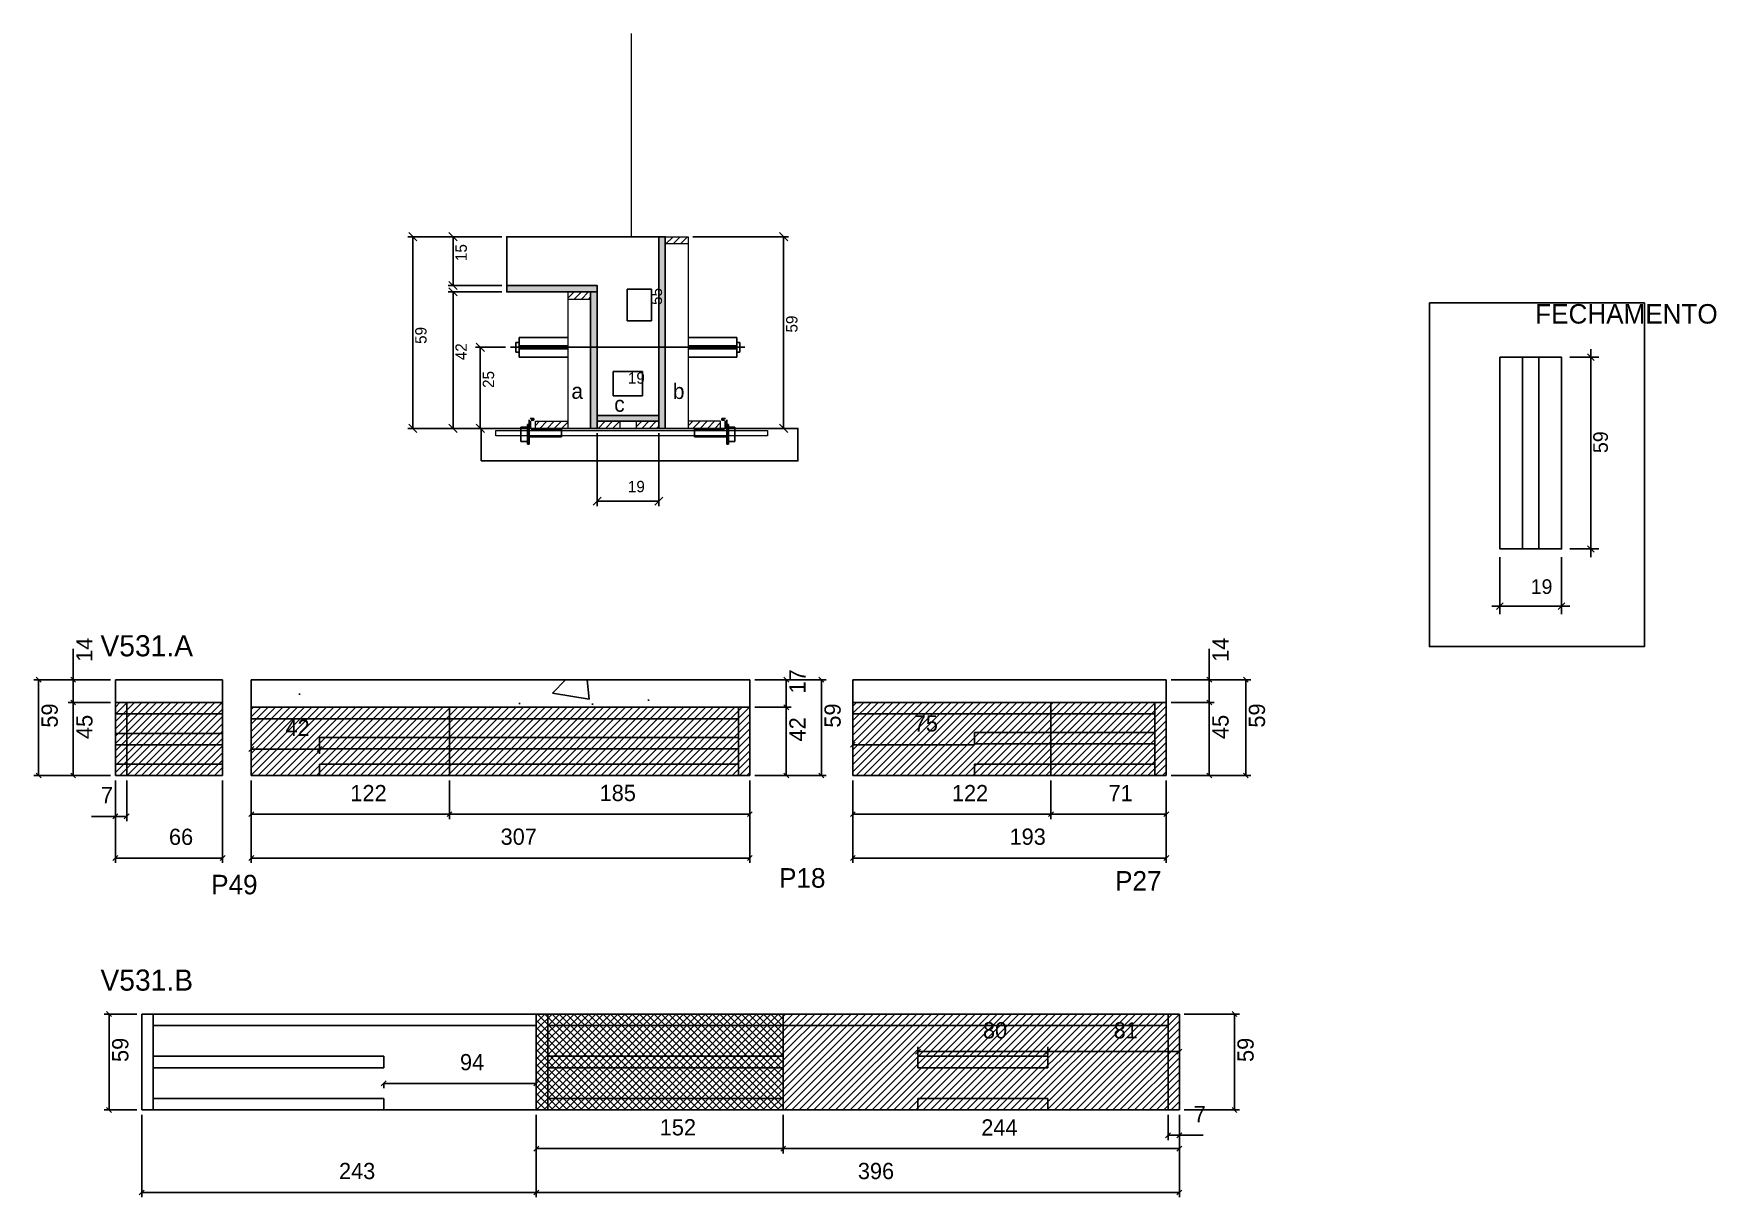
# Model space of a CAD drawing. Header units: metres. Extents: x 8495 to 9531, y 4059 to 4775.
import ezdxf

# ---------------------------------------------------------------- set-up
doc = ezdxf.new("R2010")
doc.units = ezdxf.units.M
for name, color, linetype in [('5', 7, 'Continuous'), ('barrote', 7, 'Continuous'), ('CONCRETO', 7, 'Continuous'), ('COTA', 7, 'Continuous'), ('Cota Seção (2x)', 7, 'Continuous'), ('Cotas', 7, 'Continuous'), ('detalhes', 7, 'Continuous'), ('Hachura', 7, 'Continuous'), ('Madeira', 7, 'Continuous'), ('Painéis', 7, 'Continuous'), ('presilha', 7, 'Continuous'), ('REAPROVEITAMENTO', 7, 'Continuous'), ('SARR_2.2x7', 7, 'Continuous'), ('SARR_3.5x7', 7, 'Continuous'), ('SCO-___-LAJ', 7, 'Continuous'), ('TENSOR', 7, 'Continuous'), ('TEXTO PILAR', 7, 'Continuous'), ('Texto Seção', 7, 'Continuous')]:
    doc.layers.add(name, color=color, linetype=linetype)

msp = doc.modelspace()

# ---------------------------------------------------------------- hatches: boundary and pattern name
at = {"layer": 'COTA'}
h = msp.add_hatch(dxfattribs=at)
h.set_pattern_fill('AR-CONC')
h.paths.add_polyline_path([(8935.9, 4377.2), (8735.9, 4377.2), (8628.9, 4377.2), (8628.9, 4360.2), (8935.9, 4360.2), (8935.9, 4377.2)])
h = msp.add_hatch(dxfattribs=at)
h.set_pattern_fill('AR-CONC')
h.paths.add_polyline_path([(9192.3, 4363.2), (9192.3, 4377.2), (8999.3, 4377.2), (8999.3, 4363.2), (9192.3, 4363.2)])
at = {"layer": 'Hachura'}
h = msp.add_hatch(color=7, dxfattribs=at)
h.dxf.hatch_style = 1
h.paths.add_polyline_path([(8883.8, 4649.9), (8879.8, 4649.9), (8879.8, 4531.9), (8883.8, 4531.9), (8883.8, 4649.9)])
h = msp.add_hatch(dxfattribs=at)
h.set_pattern_fill('ANSI31')
h.paths.add_polyline_path([(8883.8, 4645.5), (8883.8, 4649.9), (8897.8, 4649.9), (8897.8, 4645.5), (8883.8, 4645.5)])
h = msp.add_hatch(color=7, dxfattribs=at)
h.dxf.hatch_style = 1
h.paths.add_polyline_path([(8841.8, 4615.9), (8841.8, 4619.9), (8786.2, 4619.9), (8786.2, 4615.9), (8841.8, 4615.9)])
h = msp.add_hatch(dxfattribs=at)
h.set_pattern_fill('ANSI31')
h.paths.add_polyline_path([(8837.8, 4611.5), (8837.8, 4615.9), (8823.8, 4615.9), (8823.8, 4611.5), (8837.8, 4611.5)])
h = msp.add_hatch(color=7, dxfattribs=at)
h.dxf.hatch_style = 1
h.paths.add_polyline_path([(8837.8, 4615.9), (8841.8, 4615.9), (8841.8, 4531.9), (8837.8, 4531.9), (8837.8, 4615.9)])
h = msp.add_hatch(color=7, dxfattribs=at)
h.dxf.hatch_style = 1
h.paths.add_polyline_path([(8879.8, 4536.3), (8879.8, 4539.9), (8841.8, 4539.9), (8841.8, 4536.3), (8879.8, 4536.3)])
h = msp.add_hatch(dxfattribs=at)
h.set_pattern_fill('ANSI31')
h.paths.add_polyline_path([(8803.8, 4531.9), (8803.8, 4536.3), (8823.8, 4536.3), (8823.8, 4531.9), (8803.8, 4531.9)])
h = msp.add_hatch(dxfattribs=at)
h.set_pattern_fill('ANSI31')
h.paths.add_polyline_path([(8841.8, 4531.9), (8841.8, 4536.3), (8855.8, 4536.3), (8855.8, 4531.9), (8841.8, 4531.9)])
h = msp.add_hatch(dxfattribs=at)
h.set_pattern_fill('ANSI31')
h.paths.add_polyline_path([(8879.8, 4531.9), (8879.8, 4536.3), (8865.8, 4536.3), (8865.8, 4531.9), (8879.8, 4531.9)])
h = msp.add_hatch(dxfattribs=at)
h.set_pattern_fill('ANSI31')
h.paths.add_polyline_path([(8917.8, 4531.9), (8917.8, 4536.3), (8897.8, 4536.3), (8897.8, 4531.9), (8917.8, 4531.9)])
at = {"layer": 'REAPROVEITAMENTO'}
h = msp.add_hatch(dxfattribs=at)
h.set_pattern_fill('ANSI31')
h.paths.add_polyline_path([(8611.2, 4318.2), (8611.2, 4363.2), (8545.2, 4363.2), (8545.2, 4318.2), (8611.2, 4318.2)])
h = msp.add_hatch(dxfattribs=at)
h.set_pattern_fill('ANSI31')
h.paths.add_polyline_path([(9192.3, 4318.2), (9192.3, 4363.2), (8999.3, 4363.2), (8999.3, 4318.2), (9192.3, 4318.2)])
h = msp.add_hatch(dxfattribs=at)
h.set_pattern_fill('ANSI31')
h.paths.add_polyline_path([(8935.9, 4318.2), (8935.9, 4360.2), (8628.9, 4360.2), (8628.9, 4318.2), (8935.9, 4318.2)])
h = msp.add_hatch(dxfattribs=at)
h.set_pattern_fill('ANSI37')
h.paths.add_polyline_path([(8956.4, 4112.4), (8956.4, 4171.4), (8804.4, 4171.4), (8804.4, 4112.4), (8956.4, 4112.4)])
h = msp.add_hatch(dxfattribs=at)
h.set_pattern_fill('ANSI31')
h.paths.add_polyline_path([(9200.4, 4112.4), (9200.4, 4171.4), (8956.4, 4171.4), (8956.4, 4112.4), (9200.4, 4112.4)])

# ---------------------------------------------------------------- linework, layer by layer
at = {"color": 7, "lineweight": 25}
for p, q in [((8791.8, 4584.8), (8791.8, 4578.8)), ((8791.8, 4584.8), (8793.8, 4584.8)), ((8793.8, 4587.8), (8793.8, 4575.8)), ((8793.8, 4587.8), (8823.8, 4587.8)), ((8823.8, 4582.8), (8793.8, 4582.8)), ((8823.8, 4580.8), (8793.8, 4580.8)), ((8927.8, 4587.8), (8897.8, 4587.8)), ((8897.8, 4582.8), (8927.8, 4582.8)), ((8897.8, 4580.8), (8927.8, 4580.8)), ((8927.8, 4587.8), (8927.8, 4575.8)), ((8927.8, 4584.8), (8929.8, 4584.8)), ((8929.8, 4584.8), (8929.8, 4578.8)), ((8793.8, 4578.8), (8791.8, 4578.8)), ((8793.8, 4575.8), (8823.8, 4575.8)), ((8927.8, 4575.8), (8897.8, 4575.8)), ((8927.8, 4578.8), (8929.8, 4578.8))]:
    msp.add_line(p, q, dxfattribs=at)
at = {"layer": 'barrote', "color": 251, "lineweight": 25}
msp.add_lwpolyline([(8770.4, 4511.9), (8965.5, 4511.9), (8965.5, 4531.9), (8770.4, 4531.9)], close=True, dxfattribs=at)
at = {"layer": 'CONCRETO', "color": 251, "lineweight": 25}
msp.add_lwpolyline([(8786.2, 4619.9), (8786.2, 4649.9), (8879.8, 4649.9), (8879.8, 4619.9), (8879.8, 4619.9), (8879.8, 4539.9), (8841.8, 4539.9), (8841.8, 4619.9)], close=True, dxfattribs=at)
at = {"layer": 'COTA', "color": 4, "lineweight": 25}
for p, q in [((8783.2, 4649.9), (8725.3, 4649.9)), ((8728.3, 4531.9), (8728.3, 4649.9)), ((8783.2, 4649.9), (8750.1, 4649.9)), ((8753.1, 4649.9), (8753.1, 4619.9)), ((8900.8, 4649.9), (8959.7, 4649.9)), ((8956.7, 4531.9), (8956.7, 4649.9)), ((8783.2, 4619.9), (8750.1, 4619.9)), ((8783.2, 4615.9), (8750.1, 4615.9)), ((8753.1, 4615.9), (8753.1, 4531.9)), ((8785.5, 4581.8), (8766.9, 4581.8)), ((8769.9, 4581.8), (8769.9, 4531.9)), ((9453.7, 4452.7), (9453.7, 4580.7)), ((9440.7, 4575.7), (9458.7, 4575.7)), ((8805.2, 4531.9), (8725.3, 4531.9)), ((8805.2, 4531.9), (8750.1, 4531.9)), ((8785.5, 4531.9), (8766.9, 4531.9)), ((8841.8, 4528.9), (8841.8, 4484.1)), ((8879.8, 4528.9), (8879.8, 4484.1)), ((8916.4, 4531.9), (8959.7, 4531.9)), ((8841.8, 4487.1), (8879.8, 4487.1)), ((9440.7, 4457.7), (9458.7, 4457.7)), ((9397.7, 4452.7), (9397.7, 4417.5)), ((9435.7, 4452.7), (9435.7, 4417.5)), ((9392.7, 4422.5), (9440.7, 4422.5)), ((8519.2, 4377.2), (8519.2, 4396.3)), ((9218.8, 4377.2), (9218.8, 4396.3)), ((8542.2, 4377.2), (8494.9, 4377.2)), ((8497.9, 4377.2), (8497.9, 4318.2)), ((8542.2, 4377.2), (8516.2, 4377.2)), ((8519.2, 4363.2), (8519.2, 4377.2)), ((8938.9, 4377.2), (8961.3, 4377.2)), ((8938.9, 4377.2), (8982.9, 4377.2)), ((8958.3, 4360.2), (8958.3, 4377.2)), ((8979.9, 4377.2), (8979.9, 4318.2)), ((9195.3, 4377.2), (9221.8, 4377.2)), ((9195.3, 4377.2), (9244.3, 4377.2)), ((9218.8, 4363.2), (9218.8, 4377.2)), ((9241.3, 4377.2), (9241.3, 4318.2)), ((8542.2, 4363.2), (8516.2, 4363.2)), ((8542.2, 4363.2), (8516.2, 4363.2)), ((8519.2, 4363.2), (8519.2, 4318.2)), ((9195.3, 4363.2), (9221.8, 4363.2)), ((9195.3, 4363.2), (9221.8, 4363.2)), ((9218.8, 4318.2), (9218.8, 4363.2)), ((8938.9, 4360.2), (8961.3, 4360.2)), ((8938.9, 4360.2), (8961.3, 4360.2)), ((8958.3, 4360.2), (8958.3, 4318.2)), ((8628.9, 4336.2), (8628.9, 4331.5)), ((8628.9, 4334.5), (8670.9, 4334.5)), ((8670.9, 4334.2), (8670.9, 4331.5)), ((8999.3, 4337.7), (8999.3, 4334.2)), ((8999.3, 4337.2), (9074.3, 4337.2)), ((8542.2, 4318.2), (8494.9, 4318.2)), ((8542.2, 4318.2), (8516.2, 4318.2)), ((8545.2, 4315.2), (8545.2, 4264.4)), ((8545.2, 4315.2), (8545.2, 4290.1)), ((8552.2, 4315.2), (8552.2, 4290.1)), ((8611.2, 4315.2), (8611.2, 4264.4)), ((8628.9, 4315.2), (8628.9, 4291.4)), ((8628.9, 4315.2), (8628.9, 4264.4)), ((8750.9, 4315.2), (8750.9, 4291.4)), ((8750.9, 4315.2), (8750.9, 4291.4)), ((8935.9, 4315.2), (8935.9, 4291.4)), ((8935.9, 4315.2), (8935.9, 4264.4)), ((8938.9, 4318.2), (8961.3, 4318.2)), ((8938.9, 4318.2), (8982.9, 4318.2)), ((8999.3, 4315.2), (8999.3, 4291.4)), ((8999.3, 4315.2), (8999.3, 4264.4)), ((9121.3, 4315.2), (9121.3, 4291.4)), ((9121.3, 4315.2), (9121.3, 4291.4)), ((9192.3, 4315.2), (9192.3, 4291.4)), ((9192.3, 4315.2), (9192.3, 4264.4)), ((9195.3, 4318.2), (9221.8, 4318.2)), ((9195.3, 4318.2), (9244.3, 4318.2)), ((8545.2, 4293.1), (8530.4, 4293.1)), ((8552.2, 4293.1), (8545.2, 4293.1)), ((8750.9, 4294.4), (8628.9, 4294.4)), ((8935.9, 4294.4), (8750.9, 4294.4)), ((9121.3, 4294.4), (8999.3, 4294.4)), ((9192.3, 4294.4), (9121.3, 4294.4)), ((8545.2, 4267.4), (8611.2, 4267.4)), ((8935.9, 4267.4), (8628.9, 4267.4)), ((9192.3, 4267.4), (8999.3, 4267.4)), ((8558.4, 4171.4), (8538.3, 4171.4)), ((8541.3, 4171.4), (8541.3, 4112.4)), ((9203.4, 4171.4), (9237.3, 4171.4)), ((9234.3, 4171.4), (9234.3, 4112.4)), ((9039.4, 4145.8), (9039.4, 4151.3)), ((9119.4, 4148.3), (9039.4, 4148.3)), ((9119.4, 4145.8), (9119.4, 4151.3)), ((9119.4, 4145.8), (9119.4, 4151.3)), ((9200.4, 4148.3), (9119.4, 4148.3)), ((9200.4, 4150.3), (9200.4, 4145.3)), ((8804.4, 4138.9), (8804.4, 4125.7)), ((8804.4, 4128.7), (8710.4, 4128.7)), ((8710.4, 4128.4), (8710.4, 4125.7)), ((8558.4, 4112.4), (8538.3, 4112.4)), ((8561.4, 4109.4), (8561.4, 4058.6)), ((8804.4, 4109.4), (8804.4, 4085.6)), ((8804.4, 4109.4), (8804.4, 4058.6)), ((8804.4, 4109.4), (8804.4, 4058.6)), ((8956.4, 4109.4), (8956.4, 4085.6)), ((8956.4, 4109.4), (8956.4, 4085.6)), ((9193.4, 4109.4), (9193.4, 4093.8)), ((9200.4, 4109.4), (9200.4, 4085.6)), ((9200.4, 4109.4), (9200.4, 4058.6)), ((9200.4, 4109.4), (9200.4, 4093.8)), ((9203.4, 4112.4), (9237.3, 4112.4)), ((9193.4, 4096.8), (9200.4, 4096.8)), ((9200.4, 4096.8), (9215.1, 4096.8)), ((8804.4, 4088.6), (8956.4, 4088.6)), ((8956.4, 4088.6), (9200.4, 4088.6)), ((8561.4, 4061.6), (8804.4, 4061.6)), ((8804.4, 4061.6), (9200.4, 4061.6))]:
    msp.add_line(p, q, dxfattribs=at)
at = {"layer": 'COTA', "color": 0, "lineweight": 25}
for p, q in [((8499.4, 4375.7), (8496.4, 4378.7)), ((8520.7, 4375.7), (8517.7, 4378.7)), ((8959.8, 4375.7), (8956.8, 4378.7)), ((8981.4, 4375.7), (8978.4, 4378.7)), ((9220.3, 4375.7), (9217.3, 4378.7)), ((9242.8, 4375.7), (9239.8, 4378.7)), ((8520.7, 4361.7), (8517.7, 4364.7)), ((8517.7, 4364.7), (8520.7, 4361.7)), ((9220.3, 4361.7), (9217.3, 4364.7)), ((9217.3, 4364.7), (9220.3, 4361.7)), ((8959.8, 4358.7), (8956.8, 4361.7)), ((8956.8, 4361.7), (8959.8, 4358.7)), ((8630.4, 4336), (8627.4, 4333)), ((8669.4, 4333), (8672.4, 4336)), ((9000.8, 4338.7), (8997.8, 4335.7)), ((9072.8, 4335.7), (9075.8, 4338.7)), ((8496.4, 4319.7), (8499.4, 4316.7)), ((8517.7, 4319.7), (8520.7, 4316.7)), ((8956.8, 4319.7), (8959.8, 4316.7)), ((8978.4, 4319.7), (8981.4, 4316.7)), ((9217.3, 4319.7), (9220.3, 4316.7)), ((9239.8, 4319.7), (9242.8, 4316.7)), ((8546.7, 4294.6), (8543.7, 4291.6)), ((8550.7, 4291.6), (8553.7, 4294.6)), ((8630.4, 4295.9), (8627.4, 4292.9)), ((8752.4, 4295.9), (8749.4, 4292.9)), ((8749.4, 4292.9), (8752.4, 4295.9)), ((8934.4, 4292.9), (8937.4, 4295.9)), ((9000.8, 4295.9), (8997.8, 4292.9)), ((9122.8, 4295.9), (9119.8, 4292.9)), ((9119.8, 4292.9), (9122.8, 4295.9)), ((9190.8, 4292.9), (9193.8, 4295.9)), ((8546.7, 4268.9), (8543.7, 4265.9)), ((8609.7, 4265.9), (8612.7, 4268.9)), ((8630.4, 4268.9), (8627.4, 4265.9)), ((8934.4, 4265.9), (8937.4, 4268.9)), ((9000.8, 4268.9), (8997.8, 4265.9)), ((9190.8, 4265.9), (9193.8, 4268.9)), ((8542.8, 4169.9), (8539.8, 4172.9)), ((9235.8, 4169.9), (9232.8, 4172.9)), ((9040.9, 4149.8), (9037.9, 4146.8)), ((9120.9, 4149.8), (9117.9, 4146.8)), ((9117.9, 4146.8), (9120.9, 4149.8)), ((9198.9, 4146.8), (9201.9, 4149.8)), ((8711.9, 4130.2), (8708.9, 4127.2)), ((8802.9, 4127.2), (8805.9, 4130.2)), ((8539.8, 4113.9), (8542.8, 4110.9)), ((9232.8, 4113.9), (9235.8, 4110.9)), ((9194.9, 4098.3), (9191.9, 4095.3)), ((9198.9, 4095.3), (9201.9, 4098.3)), ((8805.9, 4090.1), (8802.9, 4087.1)), ((8954.9, 4087.1), (8957.9, 4090.1)), ((8957.9, 4090.1), (8954.9, 4087.1)), ((9198.9, 4087.1), (9201.9, 4090.1)), ((8562.9, 4063.1), (8559.9, 4060.1)), ((8805.9, 4063.1), (8802.9, 4060.1)), ((8802.9, 4060.1), (8805.9, 4063.1)), ((9198.9, 4060.1), (9201.9, 4063.1))]:
    msp.add_line(p, q, dxfattribs=at)
at = {"layer": 'COTA', "color": 241, "lineweight": 25}
for p, q in [((8545.2, 4363.2), (8545.2, 4377.2)), ((8545.2, 4377.2), (8611.2, 4377.2)), ((8611.2, 4377.2), (8611.2, 4363.2)), ((8935.9, 4377.2), (8628.9, 4377.2)), ((8628.9, 4360.2), (8628.9, 4377.2)), ((8935.9, 4360.2), (8935.9, 4377.2)), ((9192.3, 4377.2), (8999.3, 4377.2)), ((8999.3, 4363.2), (8999.3, 4377.2)), ((9192.3, 4363.2), (9192.3, 4377.2))]:
    msp.add_line(p, q, dxfattribs=at)
at = {"layer": 'COTA', "color": 0, "lineweight": 25}
for points in [[(8730.8, 4647.4), (8725.8, 4652.4)], [(8755.6, 4647.4), (8750.6, 4652.4)], [(8959.2, 4647.4), (8954.2, 4652.4)], [(8750.6, 4622.4), (8755.6, 4617.4)], [(8755.6, 4613.4), (8750.6, 4618.4)], [(8772.4, 4579.3), (8767.4, 4584.3)], [(9455.7, 4573.7), (9451.7, 4577.7)], [(8725.8, 4534.4), (8730.8, 4529.4)], [(8750.6, 4534.4), (8755.6, 4529.4)], [(8767.4, 4534.4), (8772.4, 4529.4)], [(8954.2, 4534.4), (8959.2, 4529.4)], [(8844.3, 4489.6), (8839.3, 4484.6)], [(8877.3, 4484.6), (8882.3, 4489.6)], [(9451.7, 4459.7), (9455.7, 4455.7)], [(9399.7, 4424.5), (9395.7, 4420.5)], [(9433.7, 4420.5), (9437.7, 4424.5)]]:
    msp.add_lwpolyline(points, dxfattribs=at)
at = {"layer": 'Cota Seção (2x)', "color": 180, "lineweight": 25}
for p, q in [((8875.3, 4617.5), (8860.3, 4617.5)), ((8860.3, 4617.5), (8860.3, 4598.2)), ((8875.3, 4598.2), (8875.3, 4617.5)), ((8860.3, 4598.2), (8875.3, 4598.2)), ((8869.8, 4566.9), (8851.8, 4566.9)), ((8851.8, 4566.9), (8851.8, 4551.9)), ((8869.8, 4551.9), (8869.8, 4566.9)), ((8851.8, 4551.9), (8869.8, 4551.9))]:
    msp.add_line(p, q, dxfattribs=at)
at = {"layer": 'Cotas', "color": 1, "lineweight": 25}
msp.add_lwpolyline([(9354.3, 4609.1), (9486.7, 4609.1), (9486.7, 4397.6), (9354.3, 4397.6)], close=True, dxfattribs=at)
at = {"layer": 'Madeira', "color": 126, "lineweight": 18}
for points in [[(8883.8, 4645.5), (8883.8, 4649.9), (8897.8, 4649.9), (8897.8, 4645.5)], [(8883.8, 4649.9), (8897.8, 4649.9), (8897.8, 4531.9), (8883.8, 4531.9)], [(8837.8, 4611.5), (8837.8, 4615.9), (8823.8, 4615.9), (8823.8, 4611.5)], [(8837.8, 4615.9), (8823.8, 4615.9), (8823.8, 4531.9), (8837.8, 4531.9)], [(8803.8, 4531.9), (8803.8, 4536.3), (8823.8, 4536.3), (8823.8, 4531.9)], [(8841.8, 4531.9), (8841.8, 4536.3), (8855.8, 4536.3), (8855.8, 4531.9)], [(8879.8, 4531.9), (8879.8, 4536.3), (8865.8, 4536.3), (8865.8, 4531.9)], [(8917.8, 4531.9), (8917.8, 4536.3), (8897.8, 4536.3), (8897.8, 4531.9)]]:
    msp.add_lwpolyline(points, close=True, dxfattribs=at)
at = {"layer": 'Painéis', "color": 200, "lineweight": 25}
for p, q in [((9435.7, 4575.7), (9397.7, 4575.7)), ((9397.7, 4457.7), (9397.7, 4575.7)), ((9435.7, 4575.7), (9435.7, 4457.7)), ((9435.7, 4457.7), (9397.7, 4457.7)), ((8545.2, 4363.2), (8545.2, 4318.2)), ((8545.2, 4363.2), (8611.2, 4363.2)), ((8611.2, 4318.2), (8611.2, 4363.2)), ((9192.3, 4363.2), (8999.3, 4363.2)), ((8999.3, 4318.2), (8999.3, 4363.2)), ((9121.3, 4318.2), (9121.3, 4363.2)), ((9192.3, 4318.2), (9192.3, 4363.2)), ((8935.9, 4360.2), (8628.9, 4360.2)), ((8628.9, 4318.2), (8628.9, 4360.2)), ((8750.9, 4318.2), (8750.9, 4360.2)), ((8935.9, 4318.2), (8935.9, 4360.2)), ((8545.2, 4318.2), (8611.2, 4318.2)), ((8935.9, 4318.2), (8628.9, 4318.2)), ((9192.3, 4318.2), (8999.3, 4318.2)), ((8561.4, 4171.4), (8804.4, 4171.4)), ((8561.4, 4112.4), (8561.4, 4171.4)), ((8804.4, 4171.4), (9200.4, 4171.4)), ((8804.4, 4112.4), (8804.4, 4171.4)), ((8804.4, 4112.4), (8804.4, 4171.4)), ((8956.4, 4112.4), (8956.4, 4171.4)), ((9200.4, 4112.4), (9200.4, 4171.4)), ((8561.4, 4112.4), (8804.4, 4112.4)), ((8804.4, 4112.4), (9200.4, 4112.4))]:
    msp.add_line(p, q, dxfattribs=at)
for points in [[(8883.8, 4649.9), (8879.8, 4649.9), (8879.8, 4531.9), (8883.8, 4531.9)], [(8841.8, 4615.9), (8841.8, 4619.9), (8786.2, 4619.9), (8786.2, 4615.9)], [(8837.8, 4615.9), (8841.8, 4615.9), (8841.8, 4531.9), (8837.8, 4531.9)], [(8879.8, 4536.3), (8879.8, 4539.9), (8841.8, 4539.9), (8841.8, 4536.3)]]:
    msp.add_lwpolyline(points, close=True, dxfattribs=at)
at = {"layer": 'presilha', "color": 1, "lineweight": 25}
for p, q in [((8794.9, 4532.6), (8798.9, 4532.6)), ((8794.9, 4532.6), (8794.9, 4523.9)), ((8798.9, 4534.2), (8799.9, 4534.2)), ((8798.9, 4522.2), (8798.9, 4534.2)), ((8798.9, 4532.6), (8798.9, 4523.9)), ((8799.9, 4531), (8799.9, 4537.1)), ((8799.9, 4534.2), (8799.9, 4522.2)), ((8802.9, 4537.9), (8800.7, 4537.9)), ((8800.9, 4531.6), (8800.9, 4536.5)), ((8802.9, 4536.9), (8801.3, 4536.9)), ((8819.9, 4531.2), (8801.3, 4531.2)), ((8802.9, 4537.9), (8802.9, 4536.9)), ((8819.9, 4531.2), (8819.9, 4526.6)), ((8901.7, 4531.2), (8901.7, 4526.6)), ((8901.7, 4531.2), (8920.3, 4531.2)), ((8918.7, 4537.9), (8918.7, 4536.9)), ((8918.7, 4537.9), (8920.9, 4537.9)), ((8918.7, 4536.9), (8920.3, 4536.9)), ((8920.7, 4531.6), (8920.7, 4536.5)), ((8921.7, 4531), (8921.7, 4537.1)), ((8922.7, 4534.2), (8921.7, 4534.2)), ((8921.7, 4534.2), (8921.7, 4522.2)), ((8922.7, 4522.2), (8922.7, 4534.2)), ((8926.7, 4532.6), (8922.7, 4532.6)), ((8922.7, 4532.6), (8922.7, 4523.9)), ((8926.7, 4532.6), (8926.7, 4523.9)), ((8798.9, 4523.9), (8794.9, 4523.9)), ((8799.9, 4522.2), (8798.9, 4522.2)), ((8819.9, 4526.6), (8799.9, 4526.6)), ((8901.7, 4526.6), (8921.7, 4526.6)), ((8921.7, 4522.2), (8922.7, 4522.2)), ((8922.7, 4523.9), (8926.7, 4523.9))]:
    msp.add_line(p, q, dxfattribs=at)
at = {"layer": 'SARR_2.2x7', "color": 40, "lineweight": 25}
for p, q in [((8552.2, 4318.2), (8552.2, 4363.2)), ((9185.3, 4318.2), (9185.3, 4363.2)), ((8545.2, 4356.2), (8611.2, 4356.2)), ((8628.9, 4353.2), (8750.9, 4353.2)), ((8928.9, 4353.1), (8750.9, 4353.1)), ((8928.9, 4318.2), (8928.9, 4360.2)), ((8999.3, 4356.2), (9121.3, 4356.2)), ((9185.3, 4356.1), (9121.3, 4356.1)), ((8545.2, 4344.1), (8611.2, 4344.1)), ((8670.9, 4341.6), (8750.9, 4341.6)), ((8670.9, 4334.6), (8670.9, 4341.6)), ((8928.9, 4341.6), (8750.9, 4341.6)), ((9121.3, 4344.7), (9074.3, 4344.7)), ((9074.3, 4337.7), (9074.3, 4344.7)), ((9185.3, 4344.7), (9121.3, 4344.7)), ((8545.2, 4337.1), (8611.2, 4337.1)), ((8670.9, 4334.6), (8750.9, 4334.6)), ((8928.9, 4334.6), (8750.9, 4334.6)), ((9121.3, 4337.7), (9074.3, 4337.7)), ((9185.3, 4337.7), (9121.3, 4337.7)), ((8545.2, 4325.2), (8611.2, 4325.2)), ((8670.9, 4325.2), (8750.9, 4325.2)), ((8670.9, 4318.2), (8670.9, 4325.2)), ((8928.9, 4325.2), (8750.9, 4325.2)), ((9121.3, 4325.2), (9074.3, 4325.2)), ((9074.3, 4318.2), (9074.3, 4325.2)), ((9185.3, 4325.2), (9121.3, 4325.2)), ((8568.4, 4112.4), (8568.4, 4171.4)), ((8811.4, 4112.4), (8811.4, 4171.4)), ((9193.4, 4112.4), (9193.4, 4171.4)), ((8804.4, 4164.4), (8568.4, 4164.4)), ((8811.4, 4164.4), (8956.4, 4164.4)), ((9193.4, 4164.4), (8956.4, 4164.4)), ((8568.4, 4145.4), (8710.4, 4145.4)), ((8710.4, 4138.4), (8710.4, 4145.4)), ((8811.4, 4145.4), (8956.4, 4145.4)), ((9039.4, 4145.4), (9119.4, 4145.4)), ((9039.4, 4138.4), (9039.4, 4145.4)), ((9119.4, 4138.4), (9119.4, 4145.4)), ((8568.4, 4138.4), (8710.4, 4138.4)), ((8811.4, 4138.4), (8956.4, 4138.4)), ((9039.4, 4138.4), (9119.4, 4138.4)), ((8568.4, 4119.4), (8710.4, 4119.4)), ((8710.4, 4112.4), (8710.4, 4119.4)), ((8811.4, 4119.4), (8956.4, 4119.4)), ((9039.4, 4119.4), (9119.4, 4119.4)), ((9039.4, 4112.4), (9039.4, 4119.4)), ((9119.4, 4112.4), (9119.4, 4119.4))]:
    msp.add_line(p, q, dxfattribs=at)
for points in [[(9411.7, 4575.7), (9397.7, 4575.7), (9397.7, 4457.7), (9411.7, 4457.7)], [(9421.7, 4575.7), (9435.7, 4575.7), (9435.7, 4457.7), (9421.7, 4457.7)]]:
    msp.add_lwpolyline(points, close=True, dxfattribs=at)
at = {"layer": 'SARR_3.5x7', "color": 81, "lineweight": 25}
for p, q in [((8750.9, 4358), (8750.9, 4318.2)), ((9077.8, 4318.2), (9074.3, 4318.2)), ((9177.3, 4318.2), (9173.8, 4318.2)), ((8956.4, 4169.2), (8956.4, 4112.4)), ((8576.4, 4112.4), (8579.9, 4112.4)), ((8819.4, 4112.4), (8822.9, 4112.4)), ((8952.9, 4112.4), (8956.4, 4112.4)), ((8956.4, 4112.4), (8959.9, 4112.4)), ((9035.9, 4112.4), (9039.4, 4112.4))]:
    msp.add_line(p, q, dxfattribs=at)
at = {"layer": 'SCO-___-LAJ', "color": 1, "lineweight": 0}
msp.add_lwpolyline([(8779.4, 4530.5), (8946.7, 4530.5), (8946.7, 4527.3), (8779.4, 4527.3)], close=True, dxfattribs=at)
at = {"layer": 'TENSOR', "color": 3, "lineweight": 25}
msp.add_line((8932.8, 4581.8), (8788.5, 4581.8), dxfattribs=at)
at = {"layer": 'Texto Seção', "color": 252, "lineweight": 15}
msp.add_line((8863, 4649.9), (8863, 4774.9), dxfattribs=at)

# ---------------------------------------------------------------- texts
at = {"layer": '5', "color": 5, "lineweight": 25}
for s, rotation, p in [('P18', 0, (8953.9, 4249.2)), ('P27', 0, (9160.8, 4247.4)), ('P49', 360, (8604.2, 4245.1))]:
    msp.add_text(s, height=12, rotation=rotation, dxfattribs=at).set_placement(p)
at = {"layer": 'COTA', "color": 1, "lineweight": 25}
for s, p in [('15', (8761.6, 4634.9)), ('59', (8965.2, 4590.9)), ('59', (8736.8, 4583.9)), ('42', (8761.6, 4573.9)), ('25', (8778.4, 4556.8))]:
    msp.add_text(s, height=7, rotation=90, dxfattribs=at).set_placement(p)
at = {"layer": 'COTA', "color": 240, "lineweight": 25}
for s, height, p in [('59', 9, (9464.2, 4516.7)), ('14', 10, (8531.1, 4388.2)), ('14', 10, (9230.7, 4388.2)), ('17', 10, (8970.2, 4368.7)), ('59', 10, (8509.7, 4347.7)), ('45', 10, (8531.1, 4340.7)), ('42', 10, (8970.2, 4339.2)), ('59', 10, (8991.8, 4347.7)), ('45', 10, (9230.7, 4340.7)), ('59', 10, (9253.1, 4347.7)), ('59', 10, (8553.2, 4141.9)), ('59', 10, (9246.1, 4141.9))]:
    msp.add_text(s, height=height, rotation=90, dxfattribs=at).set_placement(p)
at = {"layer": 'COTA', "color": 1, "lineweight": 25}
msp.add_text('19', height=7, dxfattribs=at).set_placement((8860.8, 4492.6))
at = {"layer": 'COTA', "color": 240, "lineweight": 25}
for s, height, p in [('19', 9, (9416.7, 4430)), ('42', 10, (8649.9, 4342.6)), ('75', 10, (9036.8, 4345.3)), ('7', 10, (8536.3, 4301.2)), ('122', 10, (8689.9, 4302.4)), ('185', 10, (8843.4, 4302.5)), ('122', 10, (9060.3, 4302.4)), ('71', 10, (9156.8, 4302.4)), ('66', 10, (8578.2, 4275.5)), ('307', 10, (8782.4, 4275.6)), ('193', 10, (9095.8, 4275.6)), ('80', 10, (9079.4, 4156.4)), ('81', 10, (9159.9, 4156.4)), ('94', 10, (8757.4, 4136.8)), ('7', 10, (9209.2, 4104.8)), ('152', 10, (8880.4, 4096.7)), ('244', 10, (9078.4, 4096.6)), ('243', 10, (8682.9, 4069.8)), ('396', 10, (9002.4, 4069.8))]:
    msp.add_text(s, height=height, dxfattribs=at).set_placement(p)
at = {"layer": 'Cota Seção (2x)', "color": 1, "lineweight": 25}
msp.add_text('55', height=7, rotation=90, dxfattribs=at).set_placement((8881.8, 4607.9))
msp.add_text('19', height=7, dxfattribs=at).set_placement((8860.8, 4559.4))
at = {"layer": 'detalhes', "color": 4, "lineweight": 25}
for s, p in [('b', (8888.5, 4550)), ('a', (8826, 4550.1)), ('c', (8852.4, 4542.1))]:
    msp.add_text(s, height=9.6, dxfattribs=at).set_placement(p)
at = {"layer": 'TEXTO PILAR', "color": 3, "lineweight": 15}
msp.add_text('FECHAMENTO', height=12, dxfattribs=at).set_placement((9419.5, 4596.4))
at = {"layer": 'Texto Seção', "color": 7, "lineweight": 15}
for s, p in [('V531.A', (8536, 4391.6)), ('V531.B', (8536, 4185.8))]:
    msp.add_text(s, height=13, dxfattribs=at).set_placement(p)

doc.saveas('drawing.dxf')
